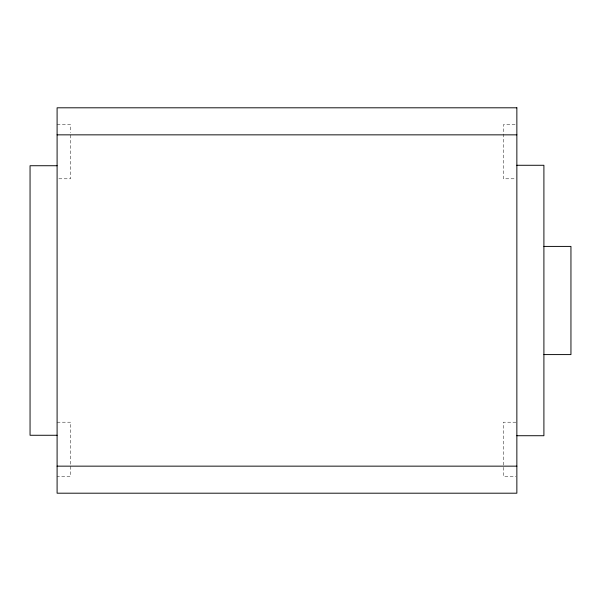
<?xml version="1.0" encoding="UTF-8"?>
<svg xmlns="http://www.w3.org/2000/svg" width="601" height="601" viewBox="0 0 601 601"><rect width="100%" height="100%" fill="white"/><g stroke="black" fill="none" stroke-linecap="round" stroke-linejoin="round"><path stroke-width="0.45" stroke-dasharray="3 2.25" d="M57.095 124.707L70.617 124.707L70.617 132.626M515.057 124.707L503.337 124.707L503.337 178.797L515.057 178.797M58.898 178.797L70.617 178.797L70.617 134.496M57.095 422.202L70.617 422.202L70.617 476.292L57.095 476.292M515.958 422.202L503.337 422.202L503.337 476.292L515.958 476.292"/><path stroke-width="0.9" d="M57.095 134.849L516.86 134.849M516.86 165.275L543.905 165.275L543.905 435.725L516.86 435.725M57.095 165.733L30.05 165.733L30.05 435.267L57.095 435.267M543.905 246.41L570.95 246.41L570.95 354.59L543.905 354.59M57.095 466.151L516.86 466.151M516.86 107.804L57.095 107.804L57.095 493.196L516.86 493.196L516.86 107.804"/></g></svg>
